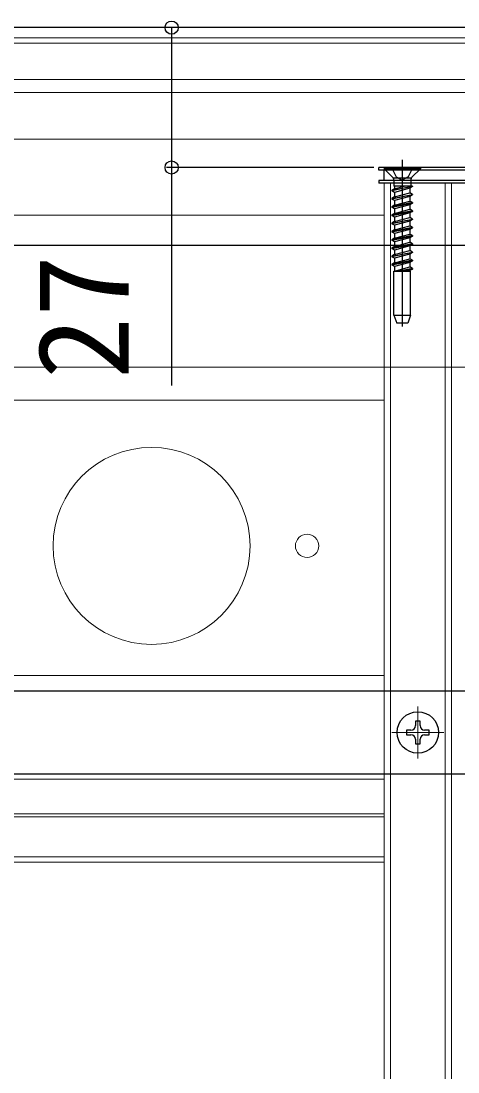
# Model space of a CAD drawing. Units: millimetres, scale not verified. Extents: x -1050 to 1050, y -1565 to 1557.
# Drawn here: x 23.6 to 108, y -943.3 to -740.5 of the extents above; entities that cross this region are included whole.
import ezdxf
from ezdxf.enums import TextEntityAlignment as Align

# ---------------------------------------------------------------- set-up
doc = ezdxf.new("R2010")
doc.units = ezdxf.units.MM
doc.header["$LTSCALE"] = 8
doc.layers.add('0-4_YKK_12', color=2, linetype='Continuous', lineweight=18)
for name, color, linetype in [('0-5_YKK_13', 4, 'Continuous'), ('0-6_YKK_D', 6, 'Continuous'), ('0-8_YSS_K', 3, 'Continuous')]:
    doc.layers.add(name, color=color, linetype=linetype)
doc.styles.add('ＭＳ ゴシック', font='')
doc.styles.get('ＭＳ ゴシック').set_extended_font_data('MS Gothic')

msp = doc.modelspace()

# ---------------------------------------------------------------- linework, layer by layer
at = {"layer": '0-4_YKK_12'}
for p, q in [((135.205, -741.754), (-459.295, -741.754)), ((-61.545, -741.754), (142.708, -741.754)), ((-61.545, -743.754), (142.708, -743.754)), ((-459.295, -744.754), (135.205, -744.754)), ((-459.295, -751.754), (135.205, -751.754)), ((-462.795, -754.254), (138.841, -754.254)), ((-462.795, -763.254), (138.841, -763.254)), ((93.705, -771.754), (148.705, -771.754)), ((93.705, -1251.754), (93.705, -771.754)), ((94.905, -1251.754), (94.905, -771.754)), ((105.505, -1251.754), (105.505, -771.754)), ((106.705, -1251.754), (106.705, -771.754)), ((93.705, -777.954), (-418.795, -777.954)), ((-61.545, -807.254), (142.708, -807.254)), ((-16.295, -813.649), (93.705, -813.649)), ((-16.295, -866.754), (93.705, -866.754)), ((100.205, -882.754), (100.205, -872.754)), ((95.205, -877.754), (105.205, -877.754)), ((-418.795, -886.754), (93.705, -886.754)), ((-16.295, -893.454), (93.705, -893.454)), ((-16.295, -894.054), (93.705, -894.054)), ((-16.295, -901.754), (93.705, -901.754)), ((-16.295, -902.754), (93.705, -902.754))]:
    msp.add_line(p, q, dxfattribs=at)
for centre, radius in [((48.841, -841.754), 19), ((78.841, -841.754), 2.25)]:
    msp.add_circle(centre, radius, dxfattribs=at)
at = {"layer": '0-5_YKK_13'}
for p, q in [((97.205, -767.254), (97.205, -799.415)), ((92.705, -769.254), (92.705, -768.754)), ((128.301, -768.754), (92.705, -768.754)), ((128.299, -769.254), (92.705, -769.254)), ((100.705, -768.754), (93.705, -768.754)), ((93.705, -768.754), (93.705, -769.004)), ((100.705, -769.004), (93.705, -769.004)), ((93.705, -769.004), (95.336, -770.634)), ((93.705, -771.254), (93.705, -769.254)), ((128.299, -769.254), (93.705, -769.254)), ((95.155, -768.754), (96.06, -770.569)), ((96.06, -770.569), (97.205, -771.178)), ((100.705, -769.004), (99.074, -770.634)), ((100.705, -768.754), (100.705, -769.004)), ((92.705, -771.254), (92.705, -771.754)), ((128.291, -771.254), (92.705, -771.254)), ((128.289, -771.754), (92.705, -771.754)), ((128.291, -771.254), (93.705, -771.254)), ((95.205, -773.136), (99.205, -772.341)), ((99.205, -772.441), (95.205, -773.236)), ((95.434, -770.754), (98.976, -770.754)), ((95.57, -771.2), (95.57, -772.341)), ((99.205, -772.341), (95.57, -772.341)), ((95.73, -772.341), (95.73, -772.833)), ((95.73, -772.833), (97.555, -772.341)), ((99.205, -772.441), (98.68, -772.744)), ((98.84, -771.2), (98.84, -772.341)), ((99.205, -772.341), (99.205, -772.441)), ((95.73, -772.833), (95.205, -773.136)), ((95.205, -773.136), (95.205, -773.236)), ((95.73, -773.539), (95.205, -773.236)), ((95.205, -774.726), (99.205, -773.931)), ((99.205, -774.031), (95.205, -774.826)), ((98.68, -772.744), (95.73, -773.539)), ((95.73, -773.539), (95.73, -774.423)), ((95.73, -774.423), (98.68, -773.628)), ((98.68, -774.334), (95.73, -775.129)), ((98.68, -772.744), (98.68, -773.628)), ((99.205, -773.931), (98.68, -773.628)), ((98.68, -774.334), (98.68, -775.218)), ((95.73, -775.129), (95.205, -774.826)), ((99.205, -775.521), (95.205, -776.316)), ((95.205, -776.416), (99.205, -775.621)), ((95.73, -776.013), (95.205, -776.316)), ((95.205, -776.316), (95.205, -776.416)), ((95.73, -776.719), (95.205, -776.416)), ((95.73, -775.129), (95.73, -776.013)), ((95.73, -776.013), (98.68, -775.218)), ((98.68, -775.924), (95.73, -776.719)), ((99.205, -775.521), (98.68, -775.218)), ((99.205, -775.621), (98.68, -775.924)), ((98.68, -775.924), (98.68, -776.808)), ((99.205, -775.521), (99.205, -775.621)), ((99.205, -777.111), (95.205, -777.906)), ((95.73, -777.603), (95.205, -777.906)), ((95.205, -777.906), (95.205, -778.006)), ((95.205, -779.496), (99.205, -778.701)), ((95.73, -776.719), (95.73, -777.603)), ((95.73, -777.603), (98.68, -776.808)), ((98.68, -777.514), (95.73, -778.309)), ((95.73, -778.309), (95.73, -779.193)), ((95.73, -779.193), (98.68, -778.398)), ((99.205, -777.111), (98.68, -776.808)), ((99.205, -777.211), (98.68, -777.514)), ((98.68, -777.514), (98.68, -778.398)), ((99.205, -778.701), (98.68, -778.398)), ((99.205, -777.111), (99.205, -777.211)), ((99.205, -778.701), (99.205, -778.801)), ((99.205, -778.801), (95.205, -779.596)), ((95.73, -779.193), (95.205, -779.496)), ((95.205, -779.496), (95.205, -779.596)), ((95.73, -779.899), (95.205, -779.596)), ((99.205, -780.291), (95.205, -781.086)), ((95.205, -781.186), (99.205, -780.391)), ((98.68, -779.104), (95.73, -779.899)), ((95.73, -779.899), (95.73, -780.783)), ((95.73, -780.783), (98.68, -779.988)), ((98.68, -780.694), (95.73, -781.489)), ((99.205, -778.801), (98.68, -779.104)), ((98.68, -779.104), (98.68, -779.988)), ((99.205, -780.291), (98.68, -779.988)), ((99.205, -780.391), (98.68, -780.694)), ((98.68, -780.694), (98.68, -781.578)), ((99.205, -780.291), (99.205, -780.391)), ((95.73, -780.783), (95.205, -781.086)), ((95.205, -781.086), (95.205, -781.186)), ((95.73, -781.489), (95.205, -781.186)), ((99.205, -781.881), (95.205, -782.676)), ((95.205, -782.776), (99.205, -781.981)), ((95.73, -781.489), (95.73, -782.373)), ((95.73, -782.373), (98.68, -781.578)), ((98.68, -782.284), (95.73, -783.079)), ((99.205, -781.881), (98.68, -781.578)), ((99.205, -781.981), (98.68, -782.284)), ((98.68, -782.284), (98.68, -783.168)), ((99.205, -781.881), (99.205, -781.981)), ((123.705, -783.804), (-448.795, -783.804)), ((95.73, -783.079), (95.205, -782.776)), ((99.205, -783.471), (95.205, -784.266)), ((95.205, -784.366), (99.205, -783.571)), ((95.73, -783.963), (95.205, -784.266)), ((95.205, -784.266), (95.205, -784.366)), ((95.73, -784.669), (95.205, -784.366)), ((95.73, -783.079), (95.73, -783.963)), ((95.73, -783.963), (98.68, -783.168)), ((98.68, -783.874), (95.73, -784.669)), ((95.73, -784.669), (95.73, -785.553)), ((95.73, -785.553), (98.68, -784.758)), ((99.205, -783.471), (98.68, -783.168)), ((99.205, -783.571), (98.68, -783.874)), ((98.68, -783.874), (98.68, -784.758)), ((99.205, -785.061), (98.68, -784.758)), ((99.205, -783.471), (99.205, -783.571)), ((95.205, -785.856), (99.205, -785.061)), ((99.205, -785.161), (95.205, -785.956)), ((95.73, -785.553), (95.205, -785.856)), ((95.205, -785.856), (95.205, -785.956)), ((95.73, -786.259), (95.205, -785.956)), ((99.205, -786.651), (95.205, -787.446)), ((95.205, -787.546), (99.205, -786.751)), ((98.68, -785.464), (95.73, -786.259)), ((95.73, -786.259), (95.73, -787.143)), ((95.73, -787.143), (98.68, -786.348)), ((99.205, -785.161), (98.68, -785.464)), ((98.68, -785.464), (98.68, -786.348)), ((99.205, -786.651), (98.68, -786.348)), ((99.205, -786.751), (98.68, -787.054)), ((99.205, -785.061), (99.205, -785.161)), ((99.205, -786.651), (99.205, -786.751)), ((95.73, -787.143), (95.205, -787.446)), ((95.205, -787.446), (95.205, -787.546)), ((95.73, -787.849), (95.205, -787.546)), ((95.605, -797.254), (95.605, -788.754)), ((95.605, -788.754), (98.805, -788.754)), ((95.73, -788.733), (95.694, -788.754)), ((98.68, -787.054), (95.73, -787.849)), ((95.73, -787.849), (95.73, -788.733)), ((95.73, -788.733), (98.68, -787.938)), ((99.205, -788.241), (96.626, -788.754)), ((97.129, -788.754), (99.205, -788.341)), ((98.68, -787.054), (98.68, -787.938)), ((99.205, -788.241), (98.68, -787.938)), ((98.68, -788.644), (98.68, -788.754)), ((98.805, -797.254), (98.805, -788.754)), ((95.605, -797.254), (98.805, -797.254)), ((95.605, -797.254), (96.151, -798.754)), ((98.259, -798.754), (96.151, -798.754)), ((98.805, -797.254), (98.259, -798.754)), ((-432.295, -869.754), (107.205, -869.754)), ((107.205, -869.754), (123.705, -869.754)), ((98.885, -877.314), (98.005, -877.314)), ((101.525, -878.194), (102.405, -878.194)), ((-432.295, -885.754), (107.205, -885.754)), ((107.205, -885.754), (123.705, -885.754))]:
    msp.add_line(p, q, dxfattribs=at)
for points in [[(99.255, -768.754), (98.35, -770.569), (97.205, -771.178)], [(95.73, -774.423), (95.205, -774.726), (95.205, -774.826)], [(99.205, -773.931), (99.205, -774.031), (98.68, -774.334)], [(95.73, -778.309), (95.205, -778.006), (99.205, -777.211)], [(95.73, -782.373), (95.205, -782.676), (95.205, -782.776)], [(99.205, -788.241), (99.205, -788.341), (98.68, -788.644), (98.274, -788.754)], [(100.645, -876.434), (100.645, -875.554), (99.765, -875.554), (99.765, -876.434)], [(98.005, -877.314), (98.005, -878.194), (98.885, -878.194)], [(102.405, -878.194), (102.405, -877.314), (101.525, -877.314)], [(99.765, -879.074), (99.765, -879.954), (100.645, -879.954), (100.645, -879.074)]]:
    msp.add_lwpolyline(points, dxfattribs=at)
msp.add_circle((100.205, -877.754), 4, dxfattribs=at)
for centre, radius, start, end in [((94.77, -771.2), 0.8, 360, 45), ((99.64, -771.2), 0.8, 135, 180), ((98.885, -876.434), 0.88, 270, 0), ((101.525, -876.434), 0.88, 180, 270), ((98.885, -879.074), 0.88, 0, 90), ((101.525, -879.074), 0.88, 90, 180)]:
    msp.add_arc(centre, radius, start, end, dxfattribs=at)
at = {"layer": '0-6_YKK_D'}
for p, q in [((72.705, -741.754), (51.705, -741.754)), ((91.705, -768.754), (51.705, -768.754))]:
    msp.add_line(p, q, dxfattribs=at)
msp.add_lwpolyline([(52.705, -741.754), (52.705, -768.754), (52.705, -810.808)], dxfattribs=at)
for centre in [(52.705, -741.754), (52.705, -768.754)]:
    msp.add_circle(centre, 1.275, dxfattribs=at)
at = {"layer": '0-8_YSS_K'}
msp.add_line((979.705, -741.754), (-622.295, -741.754), dxfattribs=at)

# ---------------------------------------------------------------- texts
at = {"layer": '0-6_YKK_D', "style": 'ＭＳ ゴシック'}
msp.add_text('27', height=17.6, rotation=90, dxfattribs=at).set_placement((49.705, -809.581), align=Align.BOTTOM_LEFT)

doc.saveas('drawing.dxf')
